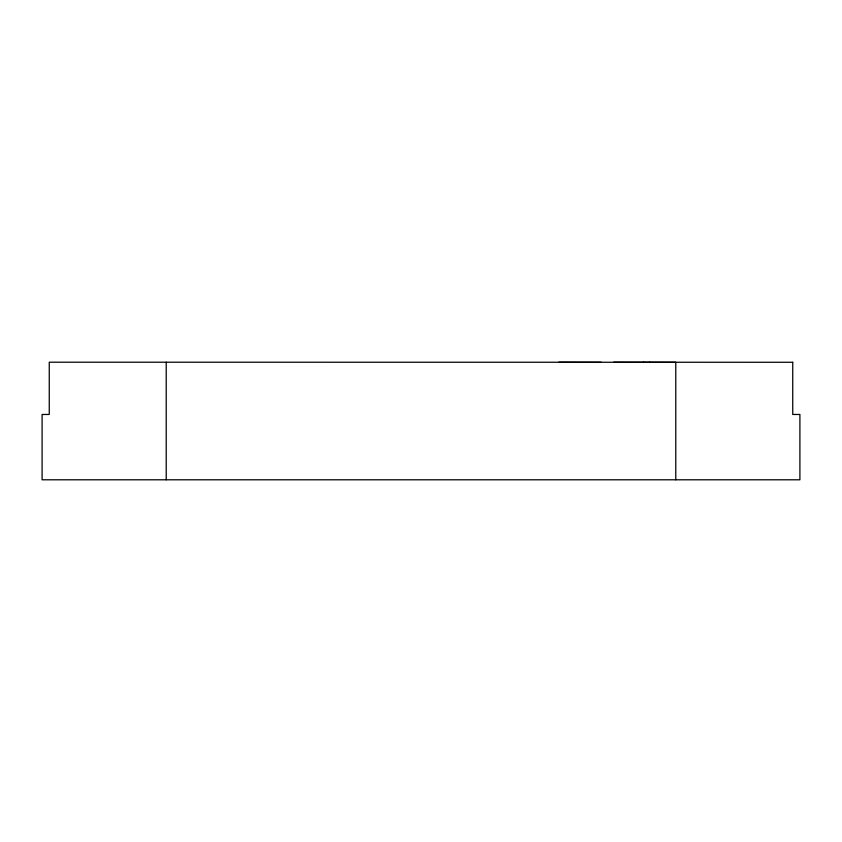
<?xml version="1.0" encoding="UTF-8"?>
<svg xmlns="http://www.w3.org/2000/svg" width="842" height="842" viewBox="0 0 842 842"><rect width="100%" height="100%" fill="white"/><g stroke="black" fill="none" stroke-linecap="round" stroke-linejoin="round"><path stroke-width="1.26" d="M649.645 362.27L643.656 362.207M613.713 362.207L643.656 362.27M558.814 362.207L601.188 362.27M649.645 362.239L675.779 362.27L675.779 479.793M166.221 362.207L166.221 479.793M792.743 362.27L49.257 362.207L49.257 414.464L42.1 414.464L42.1 479.793L799.9 479.793L799.9 414.464L792.743 414.464L792.743 362.27"/></g></svg>
